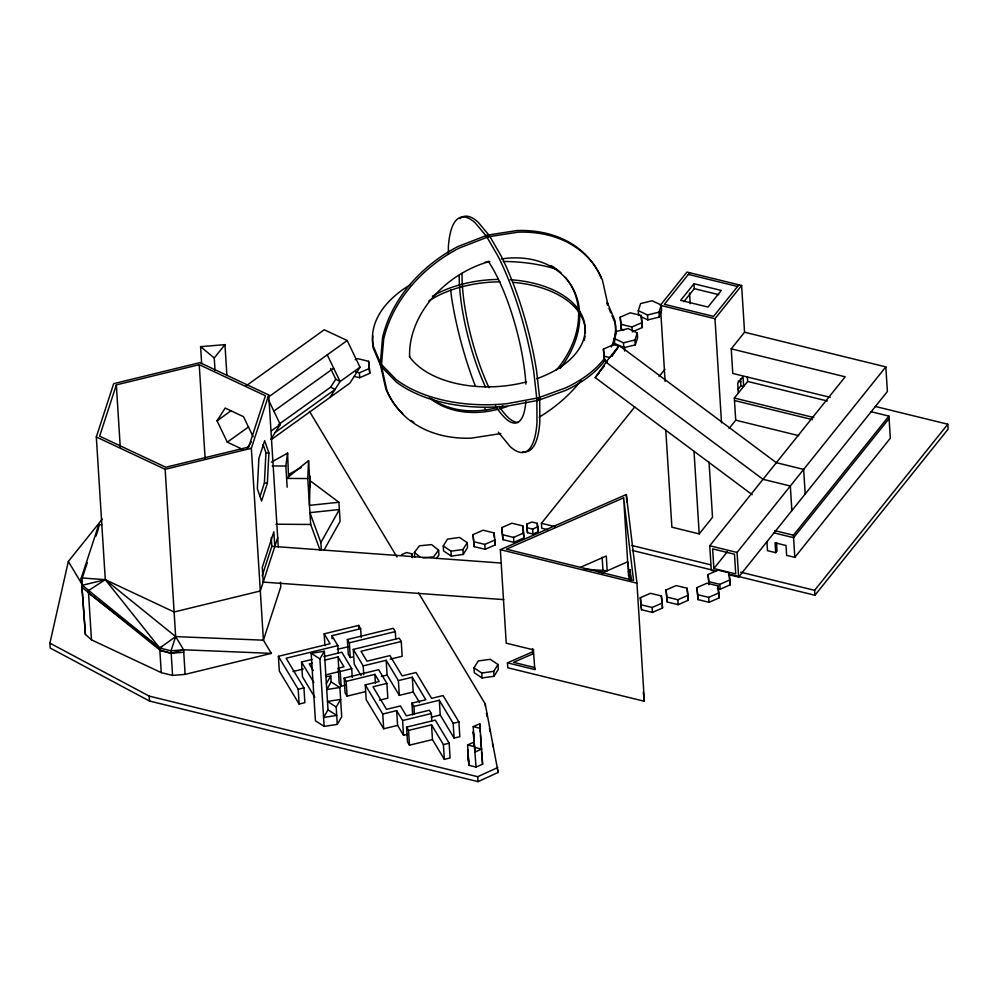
<?xml version="1.0" encoding="UTF-8"?>
<svg xmlns="http://www.w3.org/2000/svg" width="998" height="998" viewBox="0 0 998 998"><rect width="100%" height="100%" fill="white"/><g stroke="black" fill="none" stroke-linecap="round" stroke-linejoin="round"><path stroke-width="1.5" d="M307.783 478.553L308.532 460.627L286.613 478.416L307.783 478.553L310.677 524.461L320.046 550.11M309.916 482.67L310.178 476.221L309.467 505.362L338.908 502.268L340.106 521.355L323.826 550.422M260.029 496.355L264.383 483.02L265.93 452.83L263.11 444.547M267.364 483.244L268.911 453.042L264.682 440.629L258.894 458.406L257.334 488.596L261.563 501.021L267.364 483.244L264.383 483.02M402.805 413.683A121.719 93.113 -34.3 0 1 385.752 388.621L380.288 364.195L382.546 337.686A121.719 93.113 -34.3 0 1 458.244 246.419L487.348 235.141L516.864 230.563A121.719 93.113 -34.3 0 1 601.32 278.467M500.834 433.569L471.318 438.147A121.719 93.113 -34.3 0 1 386.862 390.243L381.398 365.817L383.656 339.308A121.719 93.113 -34.3 0 1 459.354 248.04L488.459 236.751L517.974 232.172A121.719 93.113 -34.3 0 1 602.43 280.089L607.894 304.515L607.333 303.704M287.162 487.174L285.827 466.016L287.599 453.129L271.406 462.124M288.534 477.144L287.599 453.129M418.636 593.074L485.228 703.939L498.152 772.427L478.03 781.634L149.525 701.033L50.212 648.051L49.9 643.136L68.338 561.45L102.345 519.035M183.744 652.243L171.182 653.278L159.905 650.085L159.717 648.039L105.289 579.676L96.319 436.987L113.697 383.644L199.899 362.636L268.712 394.946L278.28 546.867M116.342 384.891L99.638 436.176L165.805 467.251L248.689 447.042L265.406 395.757L199.226 364.682L116.342 384.891L120.247 446.929M101.784 524.811L98.802 524.599L81.312 577.929L85.404 634.479L91.467 639.843L161.264 672.64L172.579 675.421L185.129 674.386L271.331 653.366L263.41 640.18L251.346 448.289L268.712 394.946M262.162 575.946L271.818 546.318L271.256 537.46M277.694 537.635L260.316 590.978L174.114 611.986L105.289 579.676L81.312 577.929L85.404 634.479M614.294 338.484L616.614 331.373L628.104 328.579L637.273 332.883L637.585 337.798L635.277 344.909L623.775 347.716L614.606 343.412L614.294 338.484L623.463 342.801L634.965 339.994L637.273 332.883M638.62 315.58L638.308 310.665L640.629 303.554L652.118 300.747L661.3 305.064L661.612 309.979L659.291 317.09L647.802 319.896L641.315 316.853M659.291 317.09L658.979 312.174L661.3 305.064M87.3 562.61L81.462 580.387L82.46 587.735L159.905 650.085M96.045 535.951L98.465 528.541M320.869 542.575L339.37 509.541L309.929 512.648L320.869 542.575L321.331 549.96M324.15 726.394L319.896 658.892L324.338 651.282L311.189 653.278L315.43 720.793L324.15 726.394L337.287 724.398L341.715 716.801L339.881 687.522L331.174 681.921L330.8 675.958L326.408 676.632M326.358 683.568L330.8 675.958M331.174 681.921L326.733 689.518L339.881 687.522M328.018 709.84L323.589 717.437L336.725 715.441L328.018 709.84L324.338 651.282M336.201 707.033L340.63 699.436L327.481 701.419L336.201 707.033L337.287 724.398M443.249 545.993L447.491 539.12L459.479 537.448L467.226 542.638L467.538 547.553L463.284 554.426L451.296 556.111L443.561 550.908L443.249 545.993L450.984 551.183L462.972 549.511L467.226 542.638M474.013 667.837L478.267 660.963L490.255 659.291L497.99 664.481L498.301 669.396L494.047 676.27L482.059 677.954L474.324 672.764L474.013 667.837L481.747 673.026L493.736 671.355L497.99 664.481M243.038 449.549L227.307 442.164L217.053 420.807L225.161 408.07L243.512 416.69L253.118 436.712M247.279 448.227L251.334 441.865M270.87 439.245L280.276 424.462L268.749 400.435M278.367 424.711L330.687 387.149L335.752 379.19L330.625 368.512M329.951 397.454L340.081 381.535L360.016 367.227L347.204 340.53L324.263 329.764L246.032 385.902M360.016 367.227L349.886 383.145L271.394 439.482M752.18 494.671L595.232 377.593L606.335 361.862M611.774 356.086L616.989 348.576M611.849 356.224L619.284 345.545L776.332 462.698L803.652 469.397L805.199 493.998M414.706 557.383L414.395 552.468L419.497 545.769L431.598 544.621L438.609 550.172L438.92 555.1L436.363 558.443M438.609 550.172L433.506 556.872L422.915 557.87M215.032 370.358L214.246 357.995L224.962 344.647L200.586 346.655L201.658 363.709M619.284 345.545L605.961 362.149L763.008 479.314L790.329 486.014L791.876 510.614M597.64 374.375L604.426 365.917M595.232 377.593L599.037 372.84M689.705 272.753L664.406 304.315L713.582 316.378L738.882 284.817M693.972 283.744L680.661 300.348L707.981 307.047L721.292 290.443L693.972 283.744L694.284 288.659L683.817 301.708M547.777 529.701L541.739 528.216L541.44 523.301L634.753 406.91M659.054 376.608L664.88 369.322M714.98 318.711L741.614 285.49L686.973 272.08L660.339 305.301L714.98 318.711L721.529 422.815M830.249 397.354L732.782 373.439L731.235 348.838L744.558 332.234L741.614 285.49M737.834 389.619L740.928 385.752L740.479 378.716M729.064 428.491L735.726 420.183L734.328 398.04L747.652 381.436L747.365 376.82M665.791 430.225L671.891 527.194L699.211 533.893L712.522 517.288L709.054 462.211M715.603 571.405L711.3 570.345L709.753 545.744L845.194 376.807L731.235 348.838M713.869 568.561L712.634 548.875L734.491 554.239L735.726 573.925L713.869 568.561L727.43 551.644M728.552 574.586L738.607 577.056L737.06 552.455L885.837 366.89L744.558 332.234M738.607 577.056L887.384 391.503L885.837 366.89M766.926 541.565L767.499 550.659L775.695 552.667L777.03 551.008L776.494 542.575M775.695 552.667L775.084 542.825L786.012 545.507L786.624 555.35L794.82 557.358L793.422 535.215L888.931 416.104L870.892 411.675M889.081 418.561L793.585 537.673L773.45 532.732M794.82 557.358L890.328 438.234L888.931 416.104M730.411 574.511L814.929 595.245L814.618 590.329L947.788 424.225L875.346 406.46M814.929 595.245L948.1 429.152L947.788 424.225M217.053 420.807L230.862 410.902M267.464 397.765L347.204 340.53M227.307 442.164L248.639 426.845M273.876 411.114L333.669 368.187M271.556 430.724L280.276 424.462M275.211 432.421L335.016 389.494L330.687 387.149M185.129 674.386L183.582 649.785L175.66 636.599L105.289 579.676L88.373 590.629L91.467 639.843M162.387 646.479L159.717 648.039L161.264 672.64M600.359 571.979L602.979 570.457L602.143 557.171M288.933 474.287L301.221 467.451M49.9 643.136L149.213 696.117L477.718 776.706L497.84 767.499M355.163 359.742L357.683 358.631L368.611 361.313L369.771 373.327L359.704 377.743L354.24 376.396M355.288 371.817L359.392 372.828L369.472 368.412M624.074 329.901L621.342 329.228L620.182 317.214L630.262 312.798L641.19 315.48L642.35 327.494L632.27 331.91M620.182 317.214L621.03 324.313L631.959 326.995L642.038 322.579M607.283 361.787L604.551 361.126L603.391 349.113L613.458 344.697L624.386 347.379L624.623 349.275M401.483 554.751L406.523 552.543L411.987 553.878L412.411 557.433M473.04 534.629L483.119 530.212L494.047 532.895L494.896 539.993L495.208 544.908L485.128 549.324L474.2 546.642L473.04 534.629L474.2 546.642M501.769 527.618L511.849 523.214L522.777 525.896L523.626 532.982L523.938 537.91L513.858 542.313L502.93 539.644L501.769 527.618L502.93 539.644M526.757 524.2L531.797 522.004L537.261 523.339L537.685 526.882L537.997 531.809L532.957 534.017L527.493 532.67L526.757 524.2L527.493 532.67M473.888 541.727L484.816 544.409L494.896 539.993M502.63 534.716L513.558 537.398L523.626 532.982M527.181 527.755L532.645 529.09L537.685 526.882M533.543 649.873L506.236 643.161L500.347 549.673L626.307 494.521L636.949 583.194L644.371 701.282L507.782 667.762L507.471 662.847L532.658 651.819L532.47 648.787M623.638 497.84L506.41 549.174L633.543 580.374L623.638 497.84L627.979 566.727M580.624 567.238L606.273 556.011L607.196 570.769L601.495 573.264M598.7 572.328L602.979 570.457M640.367 597.715L650.447 593.299L661.375 595.981L662.223 603.079L662.535 607.994L652.455 612.41L641.527 609.728L640.367 597.715L641.527 609.728M666.078 589.968L676.157 585.552L687.086 588.234L687.934 595.332L688.246 600.247L678.166 604.663L667.238 601.981L666.078 589.968L667.238 601.981M708.967 584.678L708.031 574.561L718.111 570.145L729.039 572.827L730.199 584.84L720.119 589.257L717.387 588.583M532.62 649.324L532.907 653.865L513.533 662.348L534.541 667.5L534.791 669.546L507.471 662.847M696.928 587.61L707.008 583.194L717.936 585.876L718.785 592.962L719.096 597.889L709.017 602.305L698.089 599.623L696.928 587.61L698.089 599.623M641.215 604.813L652.143 607.483L662.223 603.079M666.926 597.054L677.854 599.736L687.934 595.332M708.031 574.561L708.879 581.659L719.808 584.341L729.887 579.925M697.777 594.696L708.705 597.378L718.785 592.962M474.424 746.042L473.202 726.619L479.776 723.737L482.595 764.181L476.021 767.063L468.885 765.316L467.625 749.461M468.885 765.316L467.6 744.945L474.175 742.063L476.021 767.063M409.841 285.029A121.719 71.369 -3.6 0 0 373.19 345.969L380.774 363.783L396.069 379.49A121.719 71.369 -3.6 0 0 507.396 403.604L538.209 397.878L566.016 387.735A121.719 71.369 -3.6 0 0 604.489 358.394M372.853 335.989A121.719 71.369 -3.6 0 0 373.339 348.439L380.924 366.241L396.218 381.947A121.719 71.369 -3.6 0 0 507.558 406.061L538.371 400.335L566.178 390.193A121.719 71.369 -3.6 0 0 605.499 359.692M271.331 653.366L183.582 649.785L171.182 653.278L159.867 650.471M448.414 254.103L448.376 246.718A121.719 32.435 74.9 0 1 475.26 222.928L486.488 236.326L489.319 235.565L500.971 255.675A121.719 32.435 74.9 0 1 536.6 371.044L539.706 398.726L539.806 421.992A121.719 32.435 74.9 0 1 522.964 451.57M498.301 432.171L510.103 446.555A121.719 32.435 74.9 0 0 536.974 422.753L536.874 399.487L539.706 398.726M638.308 310.665L647.49 314.969L658.979 312.174M96.319 436.987L165.144 469.297L251.346 448.289M105.289 579.676L82.31 585.277L159.717 648.039L171.032 650.821L183.582 649.785M324.911 645.631L324.175 633.83L358.656 625.422L360.627 628.715L361.189 637.572M332.084 638.67L331.897 635.726L360.627 628.715M338.31 652.991L337.835 645.619L286.127 658.218L303.941 687.896L304.877 702.654L299.126 704.052L279.328 671.093L278.392 656.322L330.113 643.722L324.175 633.83M353.23 656.846L350.261 657.57L348.277 654.276L347.354 639.518L393.324 628.303L395.308 631.597L395.769 638.982M347.354 639.518L349.337 642.812L395.308 631.597M337.361 649.374L349.462 646.43M314.794 697.303L302.469 676.781L301.533 662.023L311.975 659.478M323.901 656.572L341.803 652.205L351.708 668.685L352.257 677.542M361.076 675.584L354.228 664.169L353.292 649.399L399.262 638.196L401.246 641.489L402.182 656.26L390.255 659.154M312.299 663.183L309.268 663.92L313.222 670.506M324.412 660.227L338.035 656.909L343.973 666.789L338.235 668.198L339.158 682.956L341.141 686.25L345.445 685.202M401.246 641.489L361.026 651.295L366.965 661.187L389.956 655.586L402.144 675.895L416.054 672.515L431.573 698.351L443.075 695.556L458.905 721.928L459.841 736.686L454.09 738.083L440.23 715.005L439.307 700.247L413.908 706.434L411.925 703.141L425.834 699.748L412.286 677.205L398.389 680.599L386.189 660.289L363.197 665.891L353.292 649.399M292.963 671.542L303.305 669.022M325.336 674.985L338.958 671.666M338.235 668.198L340.206 671.492L351.708 668.685M278.392 656.322L298.202 689.294L303.941 687.896M365.231 691.714L347.079 696.142L345.096 692.849L344.173 678.091L378.654 669.683L386.887 683.393L387.823 698.163L379.477 700.197M344.173 678.091L346.156 681.385L374.886 674.374L379.165 681.497L365.256 684.89L366.191 699.648L383.694 728.79L397.591 725.409L403.541 735.289L408.07 734.191M381.361 676.444L387.112 675.047L399.312 695.356L413.222 691.963L419.584 702.58M386.887 683.393L372.99 686.786L386.525 709.341L400.435 705.948L406.373 715.84L429.365 710.227L431.336 713.533L431.81 720.905M365.256 684.89L382.758 714.032L396.668 710.638L402.606 720.531L403.541 735.289M402.606 720.531L431.336 713.533M431.273 717.2L440.23 715.005M406.573 727.13L435.303 720.119L449.162 743.198L450.086 757.956L444.347 759.366L432.458 739.58L431.535 724.822L408.544 730.424L406.573 727.13L407.496 741.888L409.479 745.182L432.458 739.58M439.307 700.247L453.167 723.325L458.905 721.928M431.535 724.822L443.411 744.595L449.162 743.198M272.217 465.929L285.827 466.016M275.885 524.224L310.677 524.461M265.93 452.83L268.911 453.042M271.818 546.318L500.809 563.009M584.404 569.11L607.271 570.769L627.667 561.799L629.888 580.312M503.79 599.623L263.21 582.084L262.287 567.326L273.864 531.772L274.799 546.53M688.37 274.413L737.547 286.476M694.284 288.659L718.735 294.659M747.652 381.436L827.305 400.984M738.121 381.086L740.853 381.76M740.928 385.752L743.66 386.413L743.036 376.583L737.709 383.22L738.333 393.062M603.391 349.113L604.239 356.199L609.703 357.546M734.328 398.04L813.807 417.538M734.491 400.51L812.459 419.634M735.726 420.183L798.699 435.639M774.735 530.624L793.422 535.215M709.753 545.744L737.06 552.455M541.44 523.301L555.025 526.632M631.996 545.519L710.476 564.768M740.666 572.178L814.618 590.329M632.308 550.434L715.317 570.806M500.347 549.673L636.949 583.194M473.202 726.619L480.337 728.365M467.6 744.945L474.736 746.691M335.752 379.19L340.081 381.535L327.269 354.839M311.189 653.278L319.896 658.892M310.49 480.999L338.908 502.268M88.523 593.099L159.717 648.039L175.66 636.599L263.41 640.18L280.787 586.849L280.5 582.233M414.395 552.468L420.345 557.183M200.586 346.655L214.246 357.995M489.319 235.565L478.092 222.155A121.719 32.435 74.9 0 0 459.878 218.599M487.348 235.141L488.459 236.751M380.288 364.195L381.398 365.817M309.53 411.426L396.979 557.009M331.897 635.726L337.835 645.619M301.533 662.023L313.859 682.532M68.338 561.45L82.46 584.965M486.488 236.326L498.139 256.449A121.719 32.435 74.9 0 1 533.768 371.817L536.874 399.487M608.98 308.619L610.788 312.848M611.986 315.68L614.993 322.741A121.719 71.369 -3.6 0 1 613.134 345.383M486.438 713.395L487.036 716.427M489.444 728.54L490.043 731.559M492.438 743.672L493.049 746.691M497.553 769.396L498.152 772.427M730.199 584.84L729.039 572.827M719.096 597.889L717.936 585.876M688.246 600.247L687.086 588.234M642.35 327.494L641.19 315.48M661.911 602.804L661.375 595.981M662.223 605.399L662.535 607.994M631.247 579.95L630 569.596L630.686 580.362M643.273 692.101L644.371 701.282M628.166 568.249L629.626 580.474M537.997 531.809L537.261 523.339M523.314 532.707L522.777 525.896M523.476 534.005L523.938 537.91M532.658 651.819L532.907 653.865M494.584 539.718L495.208 544.908M482.595 764.181L481.547 751.893M473.825 736.399L473.264 731.771L474.013 743.622M468.099 756.995L468.648 761.624M369.771 373.327L368.611 361.313M450.709 289.907L451.583 297.654A121.719 32.435 74.9 0 0 475.41 386.214M719.808 584.341L720.119 589.257M708.879 581.659L709.042 584.117M689.543 293.038L690.217 303.704M708.705 597.378L709.017 602.305M694.009 451.271L699.211 533.893M660.738 311.513L665.13 381.436M677.854 599.736L678.166 604.663M647.49 314.969L647.802 319.896M652.143 607.483L652.455 612.41M634.965 339.994L635.277 344.909M631.959 326.995L632.196 330.675M624.386 347.379L624.623 351.071M623.463 342.801L623.775 347.716M621.03 324.313L621.342 329.228M626.307 494.521L626.794 502.281M628.266 571.305L628.553 575.883M607.42 304.926L607.258 302.469L614.843 320.271A121.719 71.369 -3.6 0 1 611.387 346.905M604.239 356.199L604.551 361.126M538.209 397.878L538.371 400.335M532.645 529.09L532.957 534.017M533.394 649.336L534.791 669.546M513.558 537.398L513.858 542.313M494.047 532.895L494.359 537.822M493.736 671.355L494.047 676.27M484.816 544.409L485.128 549.324M485.228 703.939L485.377 706.397M481.747 673.026L482.059 677.954M479.776 723.737L480.312 732.12M480.487 735.052L481.261 747.302M477.718 776.706L478.03 781.634M462.972 549.511L463.284 554.426M450.984 551.183L451.296 556.111M453.167 723.325L454.09 738.083M443.411 744.595L444.347 759.366M411.987 553.878L412.224 557.57M412.286 677.205L413.222 691.963M413.908 706.434L414.37 713.82M411.925 703.141L412.673 714.955M408.544 730.424L409.479 745.182M380.774 363.783L380.924 366.241M398.389 680.599L399.312 695.356M396.668 710.638L397.591 725.409M386.189 660.289L387.112 675.047M382.758 714.032L383.694 728.79M359.392 372.828L359.704 377.743M374.886 674.374L375.435 683.231M363.197 665.891L363.759 674.748M358.656 625.422L358.843 628.378M349.337 642.812L350.261 657.57M346.156 681.385L347.079 696.142M340.206 671.492L341.141 686.25M338.035 656.909L338.784 668.71M308.532 460.627L310.216 487.436M298.202 689.294L299.126 704.052M224.962 344.647L226.895 375.46M199.226 364.682L205.176 459.292M165.144 469.297L175.66 636.599L171.032 650.821L172.579 675.421M149.213 696.117L149.525 701.033M98.802 524.599L98.952 527.056M485.128 262.212A121.719 71.369 -3.6 0 1 489.669 261.875M503.354 261.476A121.719 71.369 -3.6 0 1 556.235 269.161M510.228 279.714A91.292 53.53 -3.6 0 1 584.104 321.181A91.292 53.53 -3.6 0 1 536.687 378.729M526.507 381.872A91.292 53.53 -3.6 0 1 409.454 356.66M432.359 296.181A91.292 53.53 -3.6 0 1 498.351 279.403M585.053 336.139A91.292 53.53 -3.6 0 1 584.192 340.368M428.841 300.885A91.292 53.53 -3.6 0 1 499.998 281.848M513.296 282.384A91.292 53.53 -3.6 0 1 585.315 333.32M518.374 422.279A91.292 24.326 74.9 0 1 499.162 406.298M489.032 387.773A91.292 24.326 74.9 0 1 462.049 273.44M485.939 410.465A121.719 32.435 74.9 0 1 484.666 407.808M525.834 401.645A91.292 24.326 74.9 0 1 495.532 405.824M485.539 387.112A91.292 24.326 74.9 0 1 459.205 275.51M488.234 261.214A91.292 24.326 74.9 0 1 525.884 384.143M413.808 422.354A121.719 93.113 -34.3 0 1 411.213 420.595M565.355 277.394A91.292 69.835 -34.3 0 1 578.441 310.016M578.528 311.488A91.292 69.835 -34.3 0 1 556.16 370.333M503.004 405.924A91.292 69.835 -34.3 0 1 500.048 406.822M497.116 407.633A91.292 69.835 -34.3 0 1 432.009 398.988M551.108 265.555A91.292 69.835 -34.3 0 1 561.125 272.99M581.036 380.687A121.719 93.113 -34.3 0 1 539.169 417.164M501.458 258.944A91.292 69.835 -34.3 0 1 579.539 311.638M579.626 313.11A91.292 69.835 -34.3 0 1 560.177 368.362M507.071 406.548A91.292 69.835 -34.3 0 1 499.686 408.856M498.214 409.255A91.292 69.835 -34.3 0 1 429.389 397.765M409.654 357.222A91.292 69.835 -34.3 0 1 489.606 261.464M481.647 749.124L475.073 752.005L474.512 747.377L481.647 749.124"/></g></svg>
